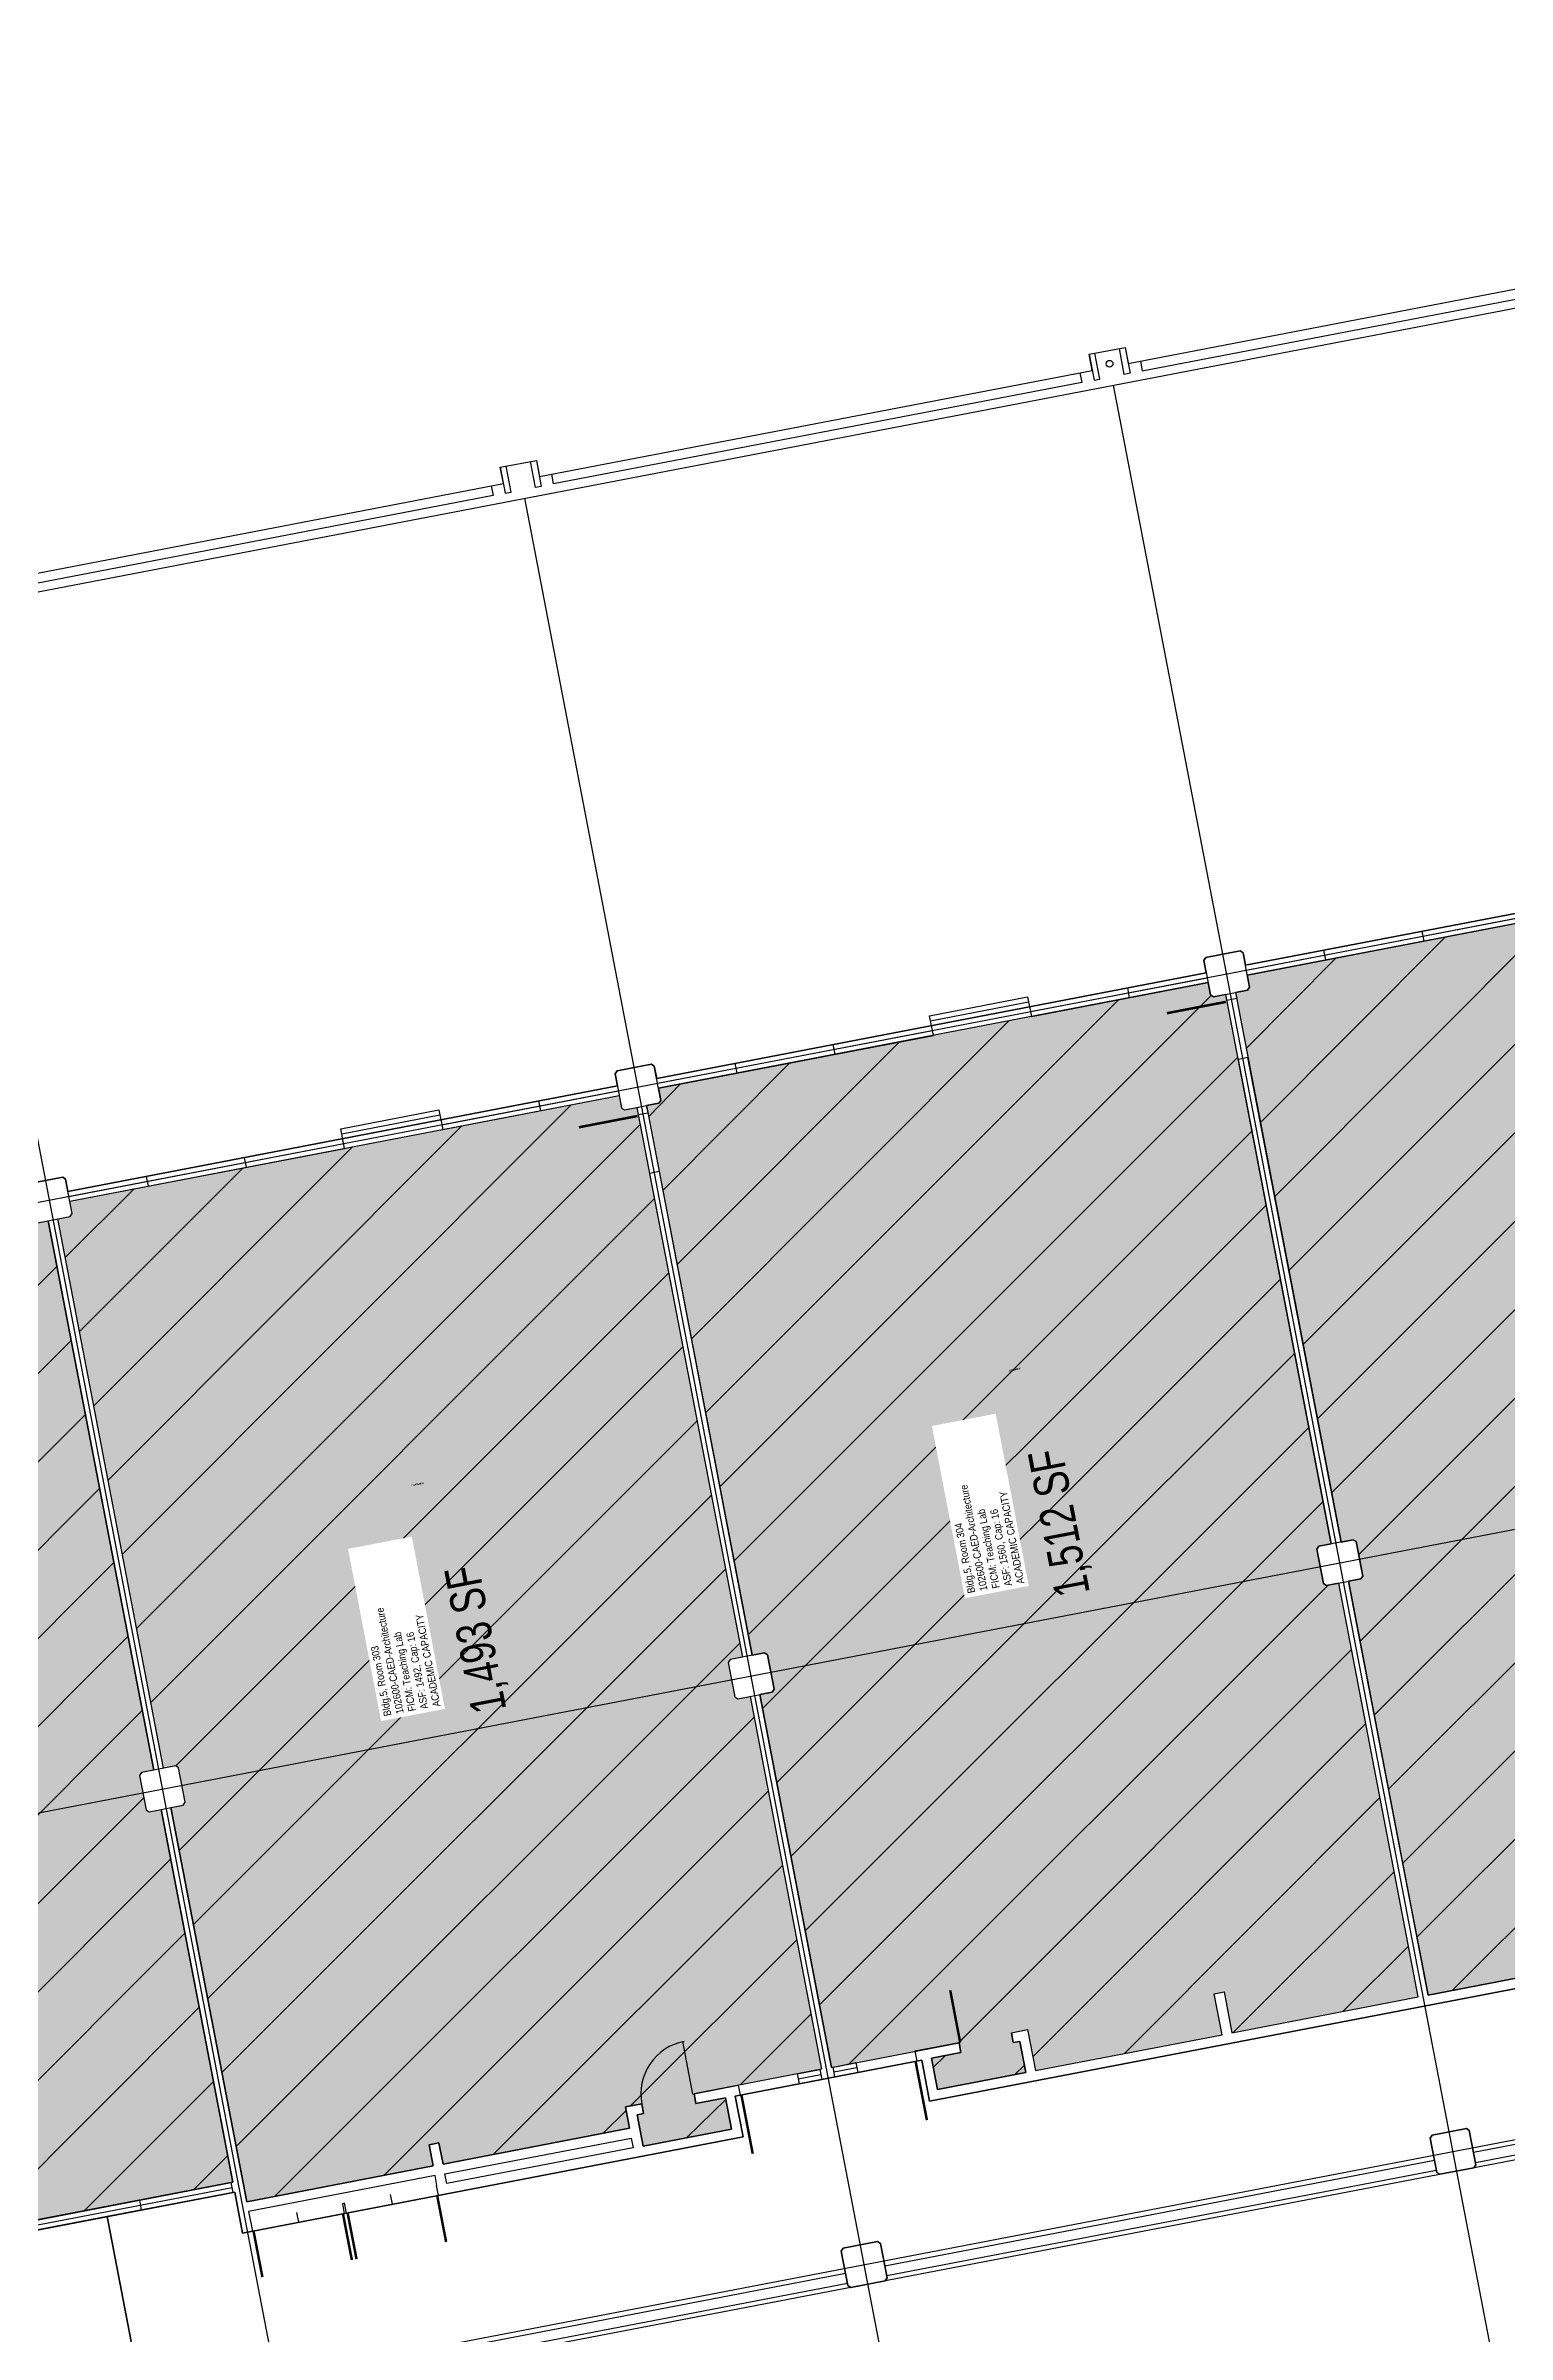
# Model space of a CAD drawing. Header units: inches. Extents: x 69199011 to 69202885, y 27673835 to 27677097.
# Drawn here: x 69200514 to 69201391, y 27675723 to 27677097 of the extents above; entities that cross this region are included whole.
import ezdxf
from ezdxf.enums import TextEntityAlignment as Align

# ---------------------------------------------------------------- set-up
doc = ezdxf.new("R2010")
doc.units = ezdxf.units.IN
doc.header["$LTSCALE"] = 10
doc.header["$MEASUREMENT"] = 0
for name, color, linetype in [('A-DOOR', 2, 'CONTINUOUS'), ('A-GLAZ', 1, 'CONTINUOUS'), ('A-GRID', 1, 'CONTINUOUS'), ('A-IDEN-RNUM', 7, 'CONTINUOUS'), ('A-IDEN-SNUM', 4, 'CONTINUOUS'), ('A-IDEN-VNUM', 4, 'CONTINUOUS'), ('A-ROOF', 2, 'CONTINUOUS'), ('A-WALL', 5, 'CONTINUOUS'), ('AREA-ASSIGN', 7, 'CONTINUOUS'), ('AREA-GROSS', 1, 'CONTINUOUS'), ('AREA-OUTSIDE', 3, 'CONTINUOUS'), ('AREA-TEXT', 3, 'CONTINUOUS'), ('Rooms-Capacity', 4, 'CONTINUOUS'), ('Rooms-Category-Color', 7, 'CONTINUOUS'), ('Rooms-College-Color', 7, 'CONTINUOUS'), ('Rooms-Department-Color', 7, 'CONTINUOUS'), ('Rooms-Division-Color', 7, 'CONTINUOUS'), ('Rooms-Information', 7, 'CONTINUOUS')]:
    doc.layers.add(name, color=color, linetype=linetype)
doc.styles.add('CP_AREA', font='arial.ttf', dxfattribs={"height": 15})
doc.styles.add('CP_ROOMSNUMBER', font='arial.ttf', dxfattribs={"height": 1})
doc.styles.add('CP_ROOMVNUMBER', font='arial.ttf', dxfattribs={"width": 0.85, "height": 0.075})
pattern_1 = [(45, (0, 0), (-26.516504294, 26.516504294), [])]

msp = doc.modelspace()

# ---------------------------------------------------------------- hatches: boundary and pattern name
at = {"layer": 'Rooms-Capacity'}
h = msp.add_hatch(dxfattribs=at)
h.set_pattern_fill('ANSI31', color=256, scale=300, style=0)
h.set_pattern_definition(pattern_1)
h.paths.add_polyline_path([(69201343.8, 27675926.9), (69201455.8, 27675948.4), (69201451.1, 27675973), (69201457, 27675974.1), (69201461.7, 27675949.5), (69201573.6, 27675971.1), (69201568.9, 27675995.6), (69201576.7, 27675997.1), (69201577.8, 27675991.2), (69201575.9, 27675990.8), (69201579.5, 27675972.2), (69201632.6, 27675982.4), (69201629, 27676001), (69201609.3, 27675997.2), (69201608.1, 27676003.1), (69201635.7, 27676008.4), (69201692.7, 27676019.4), (69201649.6, 27676243.3), (69201636.4, 27676240.7), (69201634.6, 27676241.9), (69201630.7, 27676262.5), (69201631.9, 27676264.3), (69201645.1, 27676266.9), (69201581.7, 27676596.8), (69201568.5, 27676594.3), (69201566.7, 27676595.5), (69201565.3, 27676602.8), (69201235.3, 27676539.4), (69201236.7, 27676532.1), (69201235.5, 27676530.3), (69201228.2, 27676528.9), (69201291.6, 27676198.9), (69201298.9, 27676200.3), (69201300.7, 27676199.2), (69201304.7, 27676178.5), (69201303.5, 27676176.8), (69201296.1, 27676175.4), (69201332.9, 27675983.6)])
h = msp.add_hatch(dxfattribs=at)
h.set_pattern_fill('ANSI31', color=256, scale=300, style=0)
h.set_pattern_definition(pattern_1)
h.paths.add_polyline_path([(69200985.6, 27675883.5), (69201062.2, 27675898.2), (69201063.3, 27675892.4), (69201045.6, 27675889), (69201049.2, 27675870.3), (69201102.3, 27675880.5), (69201098.7, 27675899.1), (69201094.7, 27675898.4), (69201093.6, 27675904.3), (69201103.4, 27675906.2), (69201108.2, 27675881.6), (69201220.1, 27675903.1), (69201215.4, 27675927.7), (69201221.3, 27675928.8), (69201226, 27675904.3), (69201337.9, 27675925.8), (69201320.2, 27676017.9), (69201290.2, 27676174.2), (69201282.8, 27676172.8), (69201281.1, 27676174), (69201277.1, 27676194.6), (69201278.3, 27676196.4), (69201285.7, 27676197.8), (69201222.3, 27676527.8), (69201214.9, 27676526.3), (69201213.2, 27676527.5), (69201211.8, 27676534.9), (69200881.8, 27676471.5), (69200883.2, 27676464.1), (69200882, 27676462.4), (69200874.6, 27676461), (69200938, 27676131), (69200945.4, 27676132.4), (69200947.2, 27676131.2), (69200951.1, 27676110.6), (69200949.9, 27676108.9), (69200942.6, 27676107.4), (69200979.4, 27675915.7)])
h = msp.add_hatch(dxfattribs=at)
h.set_pattern_fill('ANSI31', color=256, scale=300, style=0)
h.set_pattern_definition(pattern_1)
h.paths.add_polyline_path([(69200634.5, 27675802.8), (69200589, 27676039.5), (69200596.4, 27676040.9), (69200597.6, 27676042.7), (69200593.6, 27676063.3), (69200591.9, 27676064.5), (69200584.5, 27676063.1), (69200521.1, 27676393), (69200528.5, 27676394.5), (69200529.7, 27676396.2), (69200528.3, 27676403.6), (69200858.2, 27676467), (69200859.6, 27676459.6), (69200861.4, 27676458.4), (69200868.8, 27676459.8), (69200932.2, 27676129.9), (69200924.8, 27676128.5), (69200923.6, 27676126.7), (69200927.6, 27676106.1), (69200929.3, 27676104.9), (69200936.7, 27676106.3), (69200979.7, 27675882.4), (69200903.1, 27675867.7), (69200904.2, 27675861.8), (69200921.9, 27675865.2), (69200925.5, 27675846.5), (69200872.5, 27675836.3), (69200868.9, 27675855), (69200872.8, 27675855.8), (69200871.7, 27675861.6), (69200861.9, 27675859.8), (69200864.3, 27675847), (69200752.4, 27675825.5), (69200749.9, 27675838.2), (69200744, 27675837.1), (69200746.5, 27675824.4)])
h = msp.add_hatch(dxfattribs=at)
h.set_pattern_fill('ANSI31', color=256, scale=300, style=0)
h.set_pattern_definition(pattern_1)
h.paths.add_polyline_path([(69200401.6, 27676379.2), (69200504.7, 27676399.1), (69200506.1, 27676391.7), (69200507.9, 27676390.5), (69200515.2, 27676391.9), (69200578.6, 27676061.9), (69200571.3, 27676060.5), (69200570.1, 27676058.8), (69200574, 27676038.2), (69200575.8, 27676037), (69200583.1, 27676038.4), (69200626.2, 27675814.5), (69200278.5, 27675747.7), (69200235.5, 27675971.6), (69200242.9, 27675973), (69200244.1, 27675974.8), (69200240.1, 27675995.4), (69200238.3, 27675996.6), (69200231, 27675995.2), (69200211.2, 27676098.3), (69200446.9, 27676143.6)])
at = {"layer": 'Rooms-Category-Color', "true_color": 0xe3f498}
for points in [[(69201343.8, 27675926.9), (69201455.8, 27675948.4), (69201451.1, 27675973), (69201457, 27675974.1), (69201461.7, 27675949.5), (69201573.6, 27675971.1), (69201568.9, 27675995.6), (69201576.7, 27675997.1), (69201577.8, 27675991.2), (69201575.9, 27675990.8), (69201579.5, 27675972.2), (69201632.6, 27675982.4), (69201629, 27676001), (69201609.3, 27675997.2), (69201608.1, 27676003.1), (69201635.7, 27676008.4), (69201692.7, 27676019.4), (69201649.6, 27676243.3), (69201636.4, 27676240.7), (69201634.6, 27676241.9), (69201630.7, 27676262.5), (69201631.9, 27676264.3), (69201645.1, 27676266.9), (69201581.7, 27676596.8), (69201568.5, 27676594.3), (69201566.7, 27676595.5), (69201565.3, 27676602.8), (69201235.3, 27676539.4), (69201236.7, 27676532.1), (69201235.5, 27676530.3), (69201228.2, 27676528.9), (69201291.6, 27676198.9), (69201298.9, 27676200.3), (69201300.7, 27676199.2), (69201304.7, 27676178.5), (69201303.5, 27676176.8), (69201296.1, 27676175.4), (69201332.9, 27675983.6)], [(69200985.6, 27675883.5), (69201062.2, 27675898.2), (69201063.3, 27675892.4), (69201045.6, 27675889), (69201049.2, 27675870.3), (69201102.3, 27675880.5), (69201098.7, 27675899.1), (69201094.7, 27675898.4), (69201093.6, 27675904.3), (69201103.4, 27675906.2), (69201108.2, 27675881.6), (69201220.1, 27675903.1), (69201215.4, 27675927.7), (69201221.3, 27675928.8), (69201226, 27675904.3), (69201337.9, 27675925.8), (69201320.2, 27676017.9), (69201290.2, 27676174.2), (69201282.8, 27676172.8), (69201281.1, 27676174), (69201277.1, 27676194.6), (69201278.3, 27676196.4), (69201285.7, 27676197.8), (69201222.3, 27676527.8), (69201214.9, 27676526.3), (69201213.2, 27676527.5), (69201211.8, 27676534.9), (69200881.8, 27676471.5), (69200883.2, 27676464.1), (69200882, 27676462.4), (69200874.6, 27676461), (69200938, 27676131), (69200945.4, 27676132.4), (69200947.2, 27676131.2), (69200951.1, 27676110.6), (69200949.9, 27676108.9), (69200942.6, 27676107.4), (69200979.4, 27675915.7)], [(69200634.5, 27675802.8), (69200589, 27676039.5), (69200596.4, 27676040.9), (69200597.6, 27676042.7), (69200593.6, 27676063.3), (69200591.9, 27676064.5), (69200584.5, 27676063.1), (69200521.1, 27676393), (69200528.5, 27676394.5), (69200529.7, 27676396.2), (69200528.3, 27676403.6), (69200858.2, 27676467), (69200859.6, 27676459.6), (69200861.4, 27676458.4), (69200868.8, 27676459.8), (69200932.2, 27676129.9), (69200924.8, 27676128.5), (69200923.6, 27676126.7), (69200927.6, 27676106.1), (69200929.3, 27676104.9), (69200936.7, 27676106.3), (69200979.7, 27675882.4), (69200903.1, 27675867.7), (69200904.2, 27675861.8), (69200921.9, 27675865.2), (69200925.5, 27675846.5), (69200872.5, 27675836.3), (69200868.9, 27675855), (69200872.8, 27675855.8), (69200871.7, 27675861.6), (69200861.9, 27675859.8), (69200864.3, 27675847), (69200752.4, 27675825.5), (69200749.9, 27675838.2), (69200744, 27675837.1), (69200746.5, 27675824.4)], [(69200401.6, 27676379.2), (69200504.7, 27676399.1), (69200506.1, 27676391.7), (69200507.9, 27676390.5), (69200515.2, 27676391.9), (69200578.6, 27676061.9), (69200571.3, 27676060.5), (69200570.1, 27676058.8), (69200574, 27676038.2), (69200575.8, 27676037), (69200583.1, 27676038.4), (69200626.2, 27675814.5), (69200278.5, 27675747.7), (69200235.5, 27675971.6), (69200242.9, 27675973), (69200244.1, 27675974.8), (69200240.1, 27675995.4), (69200238.3, 27675996.6), (69200231, 27675995.2), (69200211.2, 27676098.3), (69200446.9, 27676143.6)]]:
    msp.add_hatch(color=61, dxfattribs=at).paths.add_polyline_path(points)
at = {"layer": 'Rooms-College-Color', "true_color": 0xe3f498}
for points in [[(69201343.8, 27675926.9), (69201455.8, 27675948.4), (69201451.1, 27675973), (69201457, 27675974.1), (69201461.7, 27675949.5), (69201573.6, 27675971.1), (69201568.9, 27675995.6), (69201576.7, 27675997.1), (69201577.8, 27675991.2), (69201575.9, 27675990.8), (69201579.5, 27675972.2), (69201632.6, 27675982.4), (69201629, 27676001), (69201609.3, 27675997.2), (69201608.1, 27676003.1), (69201635.7, 27676008.4), (69201692.7, 27676019.4), (69201649.6, 27676243.3), (69201636.4, 27676240.7), (69201634.6, 27676241.9), (69201630.7, 27676262.5), (69201631.9, 27676264.3), (69201645.1, 27676266.9), (69201581.7, 27676596.8), (69201568.5, 27676594.3), (69201566.7, 27676595.5), (69201565.3, 27676602.8), (69201235.3, 27676539.4), (69201236.7, 27676532.1), (69201235.5, 27676530.3), (69201228.2, 27676528.9), (69201291.6, 27676198.9), (69201298.9, 27676200.3), (69201300.7, 27676199.2), (69201304.7, 27676178.5), (69201303.5, 27676176.8), (69201296.1, 27676175.4), (69201332.9, 27675983.6)], [(69200985.6, 27675883.5), (69201062.2, 27675898.2), (69201063.3, 27675892.4), (69201045.6, 27675889), (69201049.2, 27675870.3), (69201102.3, 27675880.5), (69201098.7, 27675899.1), (69201094.7, 27675898.4), (69201093.6, 27675904.3), (69201103.4, 27675906.2), (69201108.2, 27675881.6), (69201220.1, 27675903.1), (69201215.4, 27675927.7), (69201221.3, 27675928.8), (69201226, 27675904.3), (69201337.9, 27675925.8), (69201320.2, 27676017.9), (69201290.2, 27676174.2), (69201282.8, 27676172.8), (69201281.1, 27676174), (69201277.1, 27676194.6), (69201278.3, 27676196.4), (69201285.7, 27676197.8), (69201222.3, 27676527.8), (69201214.9, 27676526.3), (69201213.2, 27676527.5), (69201211.8, 27676534.9), (69200881.8, 27676471.5), (69200883.2, 27676464.1), (69200882, 27676462.4), (69200874.6, 27676461), (69200938, 27676131), (69200945.4, 27676132.4), (69200947.2, 27676131.2), (69200951.1, 27676110.6), (69200949.9, 27676108.9), (69200942.6, 27676107.4), (69200979.4, 27675915.7)], [(69200634.5, 27675802.8), (69200589, 27676039.5), (69200596.4, 27676040.9), (69200597.6, 27676042.7), (69200593.6, 27676063.3), (69200591.9, 27676064.5), (69200584.5, 27676063.1), (69200521.1, 27676393), (69200528.5, 27676394.5), (69200529.7, 27676396.2), (69200528.3, 27676403.6), (69200858.2, 27676467), (69200859.6, 27676459.6), (69200861.4, 27676458.4), (69200868.8, 27676459.8), (69200932.2, 27676129.9), (69200924.8, 27676128.5), (69200923.6, 27676126.7), (69200927.6, 27676106.1), (69200929.3, 27676104.9), (69200936.7, 27676106.3), (69200979.7, 27675882.4), (69200903.1, 27675867.7), (69200904.2, 27675861.8), (69200921.9, 27675865.2), (69200925.5, 27675846.5), (69200872.5, 27675836.3), (69200868.9, 27675855), (69200872.8, 27675855.8), (69200871.7, 27675861.6), (69200861.9, 27675859.8), (69200864.3, 27675847), (69200752.4, 27675825.5), (69200749.9, 27675838.2), (69200744, 27675837.1), (69200746.5, 27675824.4)], [(69200401.6, 27676379.2), (69200504.7, 27676399.1), (69200506.1, 27676391.7), (69200507.9, 27676390.5), (69200515.2, 27676391.9), (69200578.6, 27676061.9), (69200571.3, 27676060.5), (69200570.1, 27676058.8), (69200574, 27676038.2), (69200575.8, 27676037), (69200583.1, 27676038.4), (69200626.2, 27675814.5), (69200278.5, 27675747.7), (69200235.5, 27675971.6), (69200242.9, 27675973), (69200244.1, 27675974.8), (69200240.1, 27675995.4), (69200238.3, 27675996.6), (69200231, 27675995.2), (69200211.2, 27676098.3), (69200446.9, 27676143.6)]]:
    msp.add_hatch(color=61, dxfattribs=at).paths.add_polyline_path(points)
at = {"layer": 'Rooms-Department-Color', "true_color": 0xe3f498}
for points in [[(69201343.8, 27675926.9), (69201455.8, 27675948.4), (69201451.1, 27675973), (69201457, 27675974.1), (69201461.7, 27675949.5), (69201573.6, 27675971.1), (69201568.9, 27675995.6), (69201576.7, 27675997.1), (69201577.8, 27675991.2), (69201575.9, 27675990.8), (69201579.5, 27675972.2), (69201632.6, 27675982.4), (69201629, 27676001), (69201609.3, 27675997.2), (69201608.1, 27676003.1), (69201635.7, 27676008.4), (69201692.7, 27676019.4), (69201649.6, 27676243.3), (69201636.4, 27676240.7), (69201634.6, 27676241.9), (69201630.7, 27676262.5), (69201631.9, 27676264.3), (69201645.1, 27676266.9), (69201581.7, 27676596.8), (69201568.5, 27676594.3), (69201566.7, 27676595.5), (69201565.3, 27676602.8), (69201235.3, 27676539.4), (69201236.7, 27676532.1), (69201235.5, 27676530.3), (69201228.2, 27676528.9), (69201291.6, 27676198.9), (69201298.9, 27676200.3), (69201300.7, 27676199.2), (69201304.7, 27676178.5), (69201303.5, 27676176.8), (69201296.1, 27676175.4), (69201332.9, 27675983.6)], [(69200985.6, 27675883.5), (69201062.2, 27675898.2), (69201063.3, 27675892.4), (69201045.6, 27675889), (69201049.2, 27675870.3), (69201102.3, 27675880.5), (69201098.7, 27675899.1), (69201094.7, 27675898.4), (69201093.6, 27675904.3), (69201103.4, 27675906.2), (69201108.2, 27675881.6), (69201220.1, 27675903.1), (69201215.4, 27675927.7), (69201221.3, 27675928.8), (69201226, 27675904.3), (69201337.9, 27675925.8), (69201320.2, 27676017.9), (69201290.2, 27676174.2), (69201282.8, 27676172.8), (69201281.1, 27676174), (69201277.1, 27676194.6), (69201278.3, 27676196.4), (69201285.7, 27676197.8), (69201222.3, 27676527.8), (69201214.9, 27676526.3), (69201213.2, 27676527.5), (69201211.8, 27676534.9), (69200881.8, 27676471.5), (69200883.2, 27676464.1), (69200882, 27676462.4), (69200874.6, 27676461), (69200938, 27676131), (69200945.4, 27676132.4), (69200947.2, 27676131.2), (69200951.1, 27676110.6), (69200949.9, 27676108.9), (69200942.6, 27676107.4), (69200979.4, 27675915.7)], [(69200634.5, 27675802.8), (69200589, 27676039.5), (69200596.4, 27676040.9), (69200597.6, 27676042.7), (69200593.6, 27676063.3), (69200591.9, 27676064.5), (69200584.5, 27676063.1), (69200521.1, 27676393), (69200528.5, 27676394.5), (69200529.7, 27676396.2), (69200528.3, 27676403.6), (69200858.2, 27676467), (69200859.6, 27676459.6), (69200861.4, 27676458.4), (69200868.8, 27676459.8), (69200932.2, 27676129.9), (69200924.8, 27676128.5), (69200923.6, 27676126.7), (69200927.6, 27676106.1), (69200929.3, 27676104.9), (69200936.7, 27676106.3), (69200979.7, 27675882.4), (69200903.1, 27675867.7), (69200904.2, 27675861.8), (69200921.9, 27675865.2), (69200925.5, 27675846.5), (69200872.5, 27675836.3), (69200868.9, 27675855), (69200872.8, 27675855.8), (69200871.7, 27675861.6), (69200861.9, 27675859.8), (69200864.3, 27675847), (69200752.4, 27675825.5), (69200749.9, 27675838.2), (69200744, 27675837.1), (69200746.5, 27675824.4)], [(69200401.6, 27676379.2), (69200504.7, 27676399.1), (69200506.1, 27676391.7), (69200507.9, 27676390.5), (69200515.2, 27676391.9), (69200578.6, 27676061.9), (69200571.3, 27676060.5), (69200570.1, 27676058.8), (69200574, 27676038.2), (69200575.8, 27676037), (69200583.1, 27676038.4), (69200626.2, 27675814.5), (69200278.5, 27675747.7), (69200235.5, 27675971.6), (69200242.9, 27675973), (69200244.1, 27675974.8), (69200240.1, 27675995.4), (69200238.3, 27675996.6), (69200231, 27675995.2), (69200211.2, 27676098.3), (69200446.9, 27676143.6)]]:
    msp.add_hatch(color=61, dxfattribs=at).paths.add_polyline_path(points)
at = {"layer": 'Rooms-Division-Color', "true_color": 0xe3f498}
for points in [[(69201343.8, 27675926.9), (69201455.8, 27675948.4), (69201451.1, 27675973), (69201457, 27675974.1), (69201461.7, 27675949.5), (69201573.6, 27675971.1), (69201568.9, 27675995.6), (69201576.7, 27675997.1), (69201577.8, 27675991.2), (69201575.9, 27675990.8), (69201579.5, 27675972.2), (69201632.6, 27675982.4), (69201629, 27676001), (69201609.3, 27675997.2), (69201608.1, 27676003.1), (69201635.7, 27676008.4), (69201692.7, 27676019.4), (69201649.6, 27676243.3), (69201636.4, 27676240.7), (69201634.6, 27676241.9), (69201630.7, 27676262.5), (69201631.9, 27676264.3), (69201645.1, 27676266.9), (69201581.7, 27676596.8), (69201568.5, 27676594.3), (69201566.7, 27676595.5), (69201565.3, 27676602.8), (69201235.3, 27676539.4), (69201236.7, 27676532.1), (69201235.5, 27676530.3), (69201228.2, 27676528.9), (69201291.6, 27676198.9), (69201298.9, 27676200.3), (69201300.7, 27676199.2), (69201304.7, 27676178.5), (69201303.5, 27676176.8), (69201296.1, 27676175.4), (69201332.9, 27675983.6)], [(69200985.6, 27675883.5), (69201062.2, 27675898.2), (69201063.3, 27675892.4), (69201045.6, 27675889), (69201049.2, 27675870.3), (69201102.3, 27675880.5), (69201098.7, 27675899.1), (69201094.7, 27675898.4), (69201093.6, 27675904.3), (69201103.4, 27675906.2), (69201108.2, 27675881.6), (69201220.1, 27675903.1), (69201215.4, 27675927.7), (69201221.3, 27675928.8), (69201226, 27675904.3), (69201337.9, 27675925.8), (69201320.2, 27676017.9), (69201290.2, 27676174.2), (69201282.8, 27676172.8), (69201281.1, 27676174), (69201277.1, 27676194.6), (69201278.3, 27676196.4), (69201285.7, 27676197.8), (69201222.3, 27676527.8), (69201214.9, 27676526.3), (69201213.2, 27676527.5), (69201211.8, 27676534.9), (69200881.8, 27676471.5), (69200883.2, 27676464.1), (69200882, 27676462.4), (69200874.6, 27676461), (69200938, 27676131), (69200945.4, 27676132.4), (69200947.2, 27676131.2), (69200951.1, 27676110.6), (69200949.9, 27676108.9), (69200942.6, 27676107.4), (69200979.4, 27675915.7)], [(69200634.5, 27675802.8), (69200589, 27676039.5), (69200596.4, 27676040.9), (69200597.6, 27676042.7), (69200593.6, 27676063.3), (69200591.9, 27676064.5), (69200584.5, 27676063.1), (69200521.1, 27676393), (69200528.5, 27676394.5), (69200529.7, 27676396.2), (69200528.3, 27676403.6), (69200858.2, 27676467), (69200859.6, 27676459.6), (69200861.4, 27676458.4), (69200868.8, 27676459.8), (69200932.2, 27676129.9), (69200924.8, 27676128.5), (69200923.6, 27676126.7), (69200927.6, 27676106.1), (69200929.3, 27676104.9), (69200936.7, 27676106.3), (69200979.7, 27675882.4), (69200903.1, 27675867.7), (69200904.2, 27675861.8), (69200921.9, 27675865.2), (69200925.5, 27675846.5), (69200872.5, 27675836.3), (69200868.9, 27675855), (69200872.8, 27675855.8), (69200871.7, 27675861.6), (69200861.9, 27675859.8), (69200864.3, 27675847), (69200752.4, 27675825.5), (69200749.9, 27675838.2), (69200744, 27675837.1), (69200746.5, 27675824.4)], [(69200401.6, 27676379.2), (69200504.7, 27676399.1), (69200506.1, 27676391.7), (69200507.9, 27676390.5), (69200515.2, 27676391.9), (69200578.6, 27676061.9), (69200571.3, 27676060.5), (69200570.1, 27676058.8), (69200574, 27676038.2), (69200575.8, 27676037), (69200583.1, 27676038.4), (69200626.2, 27675814.5), (69200278.5, 27675747.7), (69200235.5, 27675971.6), (69200242.9, 27675973), (69200244.1, 27675974.8), (69200240.1, 27675995.4), (69200238.3, 27675996.6), (69200231, 27675995.2), (69200211.2, 27676098.3), (69200446.9, 27676143.6)]]:
    msp.add_hatch(color=61, dxfattribs=at).paths.add_polyline_path(points)

# ---------------------------------------------------------------- linework, layer by layer
at = {"layer": 'A-DOOR'}
for points, format in [([(69201222.4, 27676523.3, 1.5, 1.5, 0), (69201187, 27676516.5, 0, 0, 0), (69201187.2, 27676515.8, 0, 0, 0.414214), (69201230.5, 27676489, 0, 0, 0.414214)], "xyseb"), ([(69200869.2, 27676454.8, 1.5, 1.5, 0), (69200833.9, 27676448, 0, 0, 0), (69200834, 27676447.3, 0, 0, 0.414214), (69200877.4, 27676420.5, 0, 0, 0.414214)], "xyseb"), ([(69201062.9, 27675898.4, 1.5, 1.5, 0), (69201056.9, 27675929.8, 0, 0, 0), (69201056.2, 27675929.7, 0, 0, -0.414214), (69201093.6, 27675904.3, 0, 0, 0), (69201103.4, 27675906.2, 0, 0, 0), (69201108.2, 27675881.6, 0, 0, 0), (69201220.1, 27675903.1, 0, 0, 0), (69201215.4, 27675927.7, 0, 0, 0), (69201221.3, 27675928.8, 0, 0, 0), (69201226, 27675904.3, 0, 0, 0), (69201337.9, 27675925.8, 0, 0, 0), (69201290.2, 27676174.2, 0, 0, 0)], "xyseb"), ([(69200902.4, 27675867.5), (69200896.3, 27675899), (69200897.1, 27675899.1, 0.414214), (69200871.7, 27675861.6), (69200872.8, 27675855.8), (69200868.9, 27675855), (69200872.5, 27675836.3), (69200925.5, 27675846.5), (69200921.9, 27675865.2), (69200904.2, 27675861.8), (69200903.1, 27675867.7), (69200929.6, 27675872.8), (69200930.7, 27675866.9), (69200927.8, 27675866.3), (69200932.5, 27675841.8), (69200749.6, 27675806.6), (69200748.5, 27675812.5), (69200748.7, 27675812.6), (69200747.6, 27675818.5), (69200635.6, 27675796.9), (69200637.9, 27675785.2), (69200632, 27675784), (69200627.3, 27675808.6), (69200626.3, 27675808.4), (69200470.9, 27675778.5)], "xyb"), ([(69201036.1, 27675887.1, 1.5, 1.5, 0), (69201042.9, 27675851.8, 0, 0, 0), (69201042.1, 27675851.6, 0, 0, -0.414214), (69201001.2, 27675881.9, 0, 0, -0.414214)], "xyseb"), ([(69200931.5, 27675867, 1.5, 1.5, 0), (69200938.3, 27675831.7, 0, 0, 0), (69200939, 27675831.8, 0, 0, 0.414214), (69200965.8, 27675875.1, 0, 0, 0.414214)], "xyseb"), ([(69200692.3, 27675795.4, 1.5, 1.5, 0), (69200697.6, 27675767.9, 0, 0, 0), (69200698.3, 27675768, 0, 0, -0.414214), (69200665.6, 27675790.2, 0, 0, -0.414214)], "xyseb"), ([(69200695.1, 27675795.9, 1.5, 1.5, 0), (69200700.4, 27675768.4, 0, 0, 0), (69200699.6, 27675768.3, 0, 0, 0.414214), (69200721.8, 27675801, 0, 0, 0.414214)], "xyseb"), ([(69200748.9, 27675806.2, 1.5, 1.5, 0), (69200754.2, 27675778.7, 0, 0, 0), (69200755, 27675778.9, 0, 0, -0.414214), (69200722.2, 27675801.1, 0, 0, -0.414214)], "xyseb"), ([(69200638.6, 27675785, 1.5, 1.5, 0), (69200643.9, 27675757.6, 0, 0, 0), (69200643.2, 27675757.4, 0, 0, 0.414214), (69200665.4, 27675790.2, 0, 0, 0.414214)], "xyseb")]:
    msp.add_lwpolyline(points, format=format, dxfattribs=at)
msp.add_lwpolyline([(69200469.8, 27675784.4), (69200625.2, 27675814.3), (69200626.2, 27675814.5), (69200583.1, 27676038.4)], dxfattribs=at)
at = {"layer": 'A-GLAZ'}
for points in [[(69201234.2, 27676545.3), (69201564.2, 27676608.7)], [(69201235.3, 27676539.4), (69201400.3, 27676571.1), (69201398, 27676582.9), (69201457, 27676594.2), (69201459.2, 27676582.4), (69201565.3, 27676602.8)], [(69201234.8, 27676542.4), (69201399.7, 27676574.1)], [(69201341.4, 27676559.8), (69201340.3, 27676565.7)], [(69201282.5, 27676548.5), (69201281.3, 27676554.4)], [(69200880.7, 27676477.4), (69201210.6, 27676540.8)], [(69200881.8, 27676471.5), (69201046.8, 27676503.2), (69201044.5, 27676515), (69201103.4, 27676526.3), (69201105.7, 27676514.5), (69201211.8, 27676534.9)], [(69201105.1, 27676517.5), (69201211.2, 27676537.8)], [(69201164.6, 27676525.8), (69201163.5, 27676531.7)], [(69201045.1, 27676512), (69201104, 27676523.4)], [(69200881.2, 27676474.5), (69201046.2, 27676506.1)], [(69200987.8, 27676491.9), (69200986.7, 27676497.8)], [(69200928.9, 27676480.6), (69200927.8, 27676486.5)], [(69200527.1, 27676409.5), (69200857.1, 27676472.9)], [(69200751.6, 27676449.5), (69200857.7, 27676469.9)], [(69200528.3, 27676403.6), (69200693.2, 27676435.3), (69200691, 27676447.1), (69200749.9, 27676458.4), (69200752.2, 27676446.6), (69200858.2, 27676467)], [(69200811.1, 27676457.9), (69200809.9, 27676463.8)], [(69200691.5, 27676444.1), (69200750.5, 27676455.4)], [(69200527.7, 27676406.5), (69200692.7, 27676438.2)], [(69200634.3, 27676424), (69200633.2, 27676429.9)], [(69200575.4, 27676412.6), (69200574.3, 27676418.5)], [(69200965, 27675879.6), (69200978.7, 27675882.2)], [(69200965.5, 27675876.6), (69200979.3, 27675879.3)], [(69200986.6, 27675883.7), (69201000.3, 27675886.4)], [(69200987.1, 27675880.8), (69201000.9, 27675883.4)], [(69200987.7, 27675877.8), (69201001.5, 27675880.5)], [(69200966.1, 27675873.7), (69200979.8, 27675876.3)], [(69200470.3, 27675781.5), (69200625.7, 27675811.3)], [(69200571.3, 27675797.8), (69200570.2, 27675803.7)]]:
    msp.add_lwpolyline(points, dxfattribs=at)
at = {"layer": 'A-GRID'}
msp.add_lwpolyline([(69202215.7, 27677097.4), (69202725.1, 27674445.9), (69199543.3, 27673834.6), (69199033.8, 27676486.1)], close=True, dxfattribs=at)
for points in [[(69201664.5, 27674242.1), (69201155, 27676893.6)], [(69201310.9, 27674174.2), (69200801.5, 27676825.7)], [(69200957.4, 27674106.3), (69200448, 27676757.8)], [(69199101.8, 27676132.6), (69202283.6, 27676743.9)], [(69199169.7, 27675779), (69202351.5, 27676390.3)], [(69199237.6, 27675425.5), (69202419.4, 27676036.8)]]:
    msp.add_lwpolyline(points, dxfattribs=at)
at = {"layer": 'A-ROOF'}
for points in [[(69199749.6, 27676635), (69200081.5, 27676698.7), (69200079.7, 27676708.4), (69200101.3, 27676712.6), (69200103.1, 27676702.9), (69200435.1, 27676766.7), (69200433.2, 27676776.3), (69200454.8, 27676780.5), (69200456.7, 27676770.8), (69200788.6, 27676834.6), (69200786.7, 27676844.3), (69200808.4, 27676848.4), (69200810.2, 27676838.7), (69201142.1, 27676902.5), (69201140.3, 27676912.2), (69201161.9, 27676916.3), (69201163.8, 27676906.7), (69201495.7, 27676970.4)], [(69201171.1, 27676908.1), (69201172.2, 27676902.2), (69201489.4, 27676963.1), (69201488.3, 27676969)], [(69201140.3, 27676912.2), (69201143.3, 27676896.6), (69201146.7, 27676897.3), (69201143.7, 27676912.9)], [(69201161.9, 27676916.3), (69201164.9, 27676900.8), (69201161.4, 27676900.1), (69201158.5, 27676915.7)], [(69201134.8, 27676901.1), (69201135.9, 27676895.2), (69200818.7, 27676834.3), (69200817.6, 27676840.1)], [(69200786.7, 27676844.3), (69200789.7, 27676828.7), (69200793.2, 27676829.4), (69200790.2, 27676844.9)], [(69200808.4, 27676848.4), (69200811.3, 27676832.8), (69200807.9, 27676832.2), (69200804.9, 27676847.8)], [(69200781.2, 27676833.2), (69200782.4, 27676827.3), (69200465.2, 27676766.3), (69200464, 27676772.2)], [(69201564.2, 27676608.7), (69201234.2, 27676545.3), (69201232.8, 27676552.7), (69201231, 27676553.9), (69201210.4, 27676549.9), (69201209.2, 27676548.2), (69201210.6, 27676540.8), (69200880.7, 27676477.4), (69200879.2, 27676484.8), (69200877.5, 27676486), (69200856.9, 27676482), (69200855.7, 27676480.2), (69200857.1, 27676472.9), (69200527.1, 27676409.5), (69200525.7, 27676416.8), (69200524, 27676418), (69200503.3, 27676414.1)]]:
    msp.add_lwpolyline(points, dxfattribs=at)
msp.add_circle((69201152.6, 27676906.5), 2, dxfattribs=at)
at = {"layer": 'A-WALL'}
for points in [[(69201210.4, 27676549.9), (69201209.2, 27676548.2), (69201213.2, 27676527.5), (69201214.9, 27676526.3), (69201235.5, 27676530.3), (69201236.7, 27676532.1), (69201232.8, 27676552.7), (69201231, 27676553.9)], [(69200856.9, 27676482), (69200855.7, 27676480.2), (69200859.6, 27676459.6), (69200861.4, 27676458.4), (69200882, 27676462.4), (69200883.2, 27676464.1), (69200879.2, 27676484.8), (69200877.5, 27676486)], [(69200503.3, 27676414.1), (69200502.1, 27676412.3), (69200506.1, 27676391.7), (69200507.9, 27676390.5), (69200528.5, 27676394.5), (69200529.7, 27676396.2), (69200525.7, 27676416.8), (69200524, 27676418)], [(69201278.3, 27676196.4), (69201277.1, 27676194.6), (69201281.1, 27676174), (69201282.8, 27676172.8), (69201303.5, 27676176.8), (69201304.7, 27676178.5), (69201300.7, 27676199.2), (69201298.9, 27676200.3)], [(69200924.8, 27676128.5), (69200923.6, 27676126.7), (69200927.6, 27676106.1), (69200929.3, 27676104.9), (69200949.9, 27676108.9), (69200951.1, 27676110.6), (69200947.2, 27676131.2), (69200945.4, 27676132.4)], [(69200571.3, 27676060.5), (69200570.1, 27676058.8), (69200574, 27676038.2), (69200575.8, 27676037), (69200596.4, 27676040.9), (69200597.6, 27676042.7), (69200593.6, 27676063.3), (69200591.9, 27676064.5)], [(69200865.4, 27675841.1), (69200866.6, 27675835.2), (69200754.6, 27675813.7), (69200753.5, 27675819.6)], [(69201349, 27675820.5), (69201350.8, 27675819.3), (69201349, 27675820.5), (69201345.1, 27675841.1), (69201346.2, 27675842.8), (69201345.1, 27675841.1)], [(69201346.2, 27675842.8), (69201366.9, 27675846.8)], [(69201368.6, 27675845.6), (69201372.6, 27675825), (69201371.4, 27675823.2), (69201372.6, 27675825), (69201368.6, 27675845.6), (69201366.9, 27675846.8)], [(69201371.4, 27675823.2), (69201350.8, 27675819.3)], [(69200693.2, 27675801.9), (69200691.9, 27675801.6), (69200693, 27675795.8), (69200694.3, 27675796)], [(69200995.5, 27675752.5), (69200997.2, 27675751.4), (69200995.5, 27675752.5), (69200991.5, 27675773.2), (69200992.7, 27675774.9), (69200991.5, 27675773.2)], [(69200992.7, 27675774.9), (69201013.3, 27675778.9)], [(69201015.1, 27675777.7), (69201019, 27675757.1), (69201017.9, 27675755.3), (69201019, 27675757.1), (69201015.1, 27675777.7), (69201013.3, 27675778.9)], [(69201017.9, 27675755.3), (69200997.2, 27675751.4)]]:
    msp.add_lwpolyline(points, close=True, dxfattribs=at)
for points in [[(69201228.2, 27676528.9), (69201228.9, 27676525.3), (69201223, 27676524.2), (69201222.3, 27676527.8)], [(69201291.6, 27676198.9), (69201235.7, 27676490), (69201229.8, 27676488.8), (69201285.7, 27676197.8)], [(69200868.8, 27676459.8), (69200869.6, 27676455.6), (69200875.5, 27676456.7), (69200874.6, 27676461)], [(69200938, 27676131), (69200882.3, 27676421.4), (69200876.4, 27676420.3), (69200932.2, 27676129.9)], [(69200578.6, 27676061.9), (69200515.2, 27676391.9)], [(69200584.5, 27676063.1), (69200521.1, 27676393)], [(69201455.8, 27675948.4), (69201343.8, 27675926.9), (69201296.1, 27676175.4)], [(69200936.7, 27676106.3), (69200979.7, 27675882.4), (69200978.7, 27675882.2), (69200979.8, 27675876.3), (69200987.7, 27675877.8), (69200986.6, 27675883.7), (69200985.6, 27675883.5), (69200942.6, 27676107.4)], [(69200589, 27676039.5), (69200634.5, 27675802.8), (69200746.5, 27675824.4), (69200744, 27675837.1), (69200749.9, 27675838.2), (69200752.4, 27675825.5), (69200864.3, 27675847), (69200861.9, 27675859.8), (69200871.7, 27675861.6)], [(69201093.6, 27675904.3), (69201094.7, 27675898.4), (69201098.7, 27675899.1), (69201102.3, 27675880.5), (69201049.2, 27675870.3), (69201045.6, 27675889), (69201063.3, 27675892.4), (69201062.2, 27675898.2), (69201035.7, 27675893.2), (69201036.8, 27675887.3), (69201039.8, 27675887.8), (69201044.5, 27675863.3), (69201639.6, 27675977.6)], [(69200965, 27675879.6), (69200966.1, 27675873.7)], [(69201000.3, 27675886.4), (69201001.5, 27675880.5)], [(69201372.3, 27675826.5), (69201596.2, 27675869.5), (69201694.1, 27675359.8), (69201700, 27675360.9), (69201601, 27675876.5), (69201371.2, 27675832.4)], [(69201017.6, 27675764.4), (69201347.6, 27675827.8)], [(69200626.3, 27675808.4), (69200625.2, 27675814.3)], [(69201018.8, 27675758.5), (69201348.7, 27675821.9)], [(69200664.4, 27675796.4), (69200665.5, 27675790.5)], [(69200720.7, 27675807.2), (69200721.8, 27675801.3)], [(69200833.9, 27675353.4), (69200764.3, 27675715.8), (69200994.1, 27675759.9)], [(69200839.8, 27675354.5), (69200771.3, 27675711), (69200995.2, 27675754)]]:
    msp.add_lwpolyline(points, dxfattribs=at)
at = {"layer": 'AREA-ASSIGN'}
msp.add_lwpolyline([(69201565.3, 27676602.8), (69201235.3, 27676539.4), (69201236.7, 27676532.1), (69201235.5, 27676530.3), (69201228.2, 27676528.9), (69201291.6, 27676198.9), (69201298.9, 27676200.3), (69201300.7, 27676199.2), (69201304.7, 27676178.5), (69201303.5, 27676176.8), (69201296.1, 27676175.4), (69201332.9, 27675983.6), (69201343.8, 27675926.9), (69201455.8, 27675948.4)], dxfattribs=at)
for points in [[(69200985.6, 27675883.5), (69201062.2, 27675898.2), (69201063.3, 27675892.4), (69201045.6, 27675889), (69201049.2, 27675870.3), (69201102.3, 27675880.5), (69201098.7, 27675899.1), (69201094.7, 27675898.4), (69201093.6, 27675904.3), (69201103.4, 27675906.2), (69201108.2, 27675881.6), (69201220.1, 27675903.1), (69201215.4, 27675927.7), (69201221.3, 27675928.8), (69201226, 27675904.3), (69201337.9, 27675925.8), (69201320.2, 27676017.9), (69201290.2, 27676174.2), (69201282.8, 27676172.8), (69201281.1, 27676174), (69201277.1, 27676194.6), (69201278.3, 27676196.4), (69201285.7, 27676197.8), (69201222.3, 27676527.8), (69201214.9, 27676526.3), (69201213.2, 27676527.5), (69201211.8, 27676534.9), (69200881.8, 27676471.5), (69200883.2, 27676464.1), (69200882, 27676462.4), (69200874.6, 27676461), (69200938, 27676131), (69200945.4, 27676132.4), (69200947.2, 27676131.2), (69200951.1, 27676110.6), (69200949.9, 27676108.9), (69200942.6, 27676107.4), (69200979.4, 27675915.7)], [(69200634.5, 27675802.8), (69200589, 27676039.5), (69200596.4, 27676040.9), (69200597.6, 27676042.7), (69200593.6, 27676063.3), (69200591.9, 27676064.5), (69200584.5, 27676063.1), (69200521.1, 27676393), (69200528.5, 27676394.5), (69200529.7, 27676396.2), (69200528.3, 27676403.6), (69200858.2, 27676467), (69200859.6, 27676459.6), (69200861.4, 27676458.4), (69200868.8, 27676459.8), (69200932.2, 27676129.9), (69200924.8, 27676128.5), (69200923.6, 27676126.7), (69200927.6, 27676106.1), (69200929.3, 27676104.9), (69200936.7, 27676106.3), (69200979.7, 27675882.4), (69200903.1, 27675867.7), (69200904.2, 27675861.8), (69200921.9, 27675865.2), (69200925.5, 27675846.5), (69200872.5, 27675836.3), (69200868.9, 27675855), (69200872.8, 27675855.8), (69200871.7, 27675861.6), (69200861.9, 27675859.8), (69200864.3, 27675847), (69200752.4, 27675825.5), (69200749.9, 27675838.2), (69200744, 27675837.1), (69200746.5, 27675824.4)], [(69200401.6, 27676379.2), (69200504.7, 27676399.1), (69200506.1, 27676391.7), (69200507.9, 27676390.5), (69200515.2, 27676391.9), (69200578.6, 27676061.9), (69200571.3, 27676060.5), (69200570.1, 27676058.8), (69200574, 27676038.2), (69200575.8, 27676037), (69200583.1, 27676038.4), (69200626.2, 27675814.5), (69200278.5, 27675747.7), (69200235.5, 27675971.6), (69200242.9, 27675973), (69200244.1, 27675974.8), (69200240.1, 27675995.4), (69200238.3, 27675996.6), (69200231, 27675995.2), (69200211.2, 27676098.3), (69200446.9, 27676143.6)]]:
    msp.add_lwpolyline(points, close=True, dxfattribs=at)
at = {"layer": 'AREA-GROSS'}
for points in [[(69200503.3, 27676414.1), (69200524, 27676418), (69200525.7, 27676416.8), (69200527.1, 27676409.5), (69200857.1, 27676472.9), (69200855.7, 27676480.2), (69200856.9, 27676482), (69200877.5, 27676486), (69200879.2, 27676484.8), (69200880.7, 27676477.4), (69201210.6, 27676540.8), (69201209.2, 27676548.2), (69201210.4, 27676549.9), (69201231, 27676553.9), (69201232.8, 27676552.7), (69201234.2, 27676545.3), (69201564.2, 27676608.7)], [(69201639.6, 27675977.6), (69201044.5, 27675863.3), (69201039.8, 27675887.8), (69200927.8, 27675866.3), (69200932.5, 27675841.8), (69200632, 27675784), (69200627.3, 27675808.6), (69200550.7, 27675793.9), (69200606.2, 27675505.1), (69200642.4, 27675316.6), (69200733.7, 27675334.1), (69200733.7, 27675334.1), (69201063.7, 27675397.5), (69201131.6, 27675044), (69201488.1, 27675112.5)], [(69200606.2, 27675505.1), (69200550.7, 27675793.9), (69200550.7, 27675793.9), (69200220.7, 27675730.5), (69200225.4, 27675705.9)]]:
    msp.add_lwpolyline(points, dxfattribs=at)
at = {"layer": 'AREA-OUTSIDE'}
for points in [[(69200225.4, 27675705.9), (69200220.7, 27675730.5), (69200627.3, 27675808.6), (69200632, 27675784), (69200932.5, 27675841.8), (69200927.8, 27675866.3), (69201039.8, 27675887.8), (69201044.5, 27675863.3), (69201639.6, 27675977.6)], [(69201596.8, 27675866.5), (69200771.9, 27675708.1)]]:
    msp.add_lwpolyline(points, dxfattribs=at)

# ---------------------------------------------------------------- texts
at = {"layer": 'A-IDEN-RNUM', "style": 'CP_ROOMSNUMBER', "width": 0.85}
for s, p in [('0304-00', (69201095.6, 27676302.5)), ('0303-00', (69200737.2, 27676233.7))]:
    msp.add_text(s, height=1, rotation=10.8755, dxfattribs=at).set_placement(p, align=Align.MIDDLE)
at = {"layer": 'A-IDEN-SNUM', "style": 'CP_ROOMSNUMBER', "width": 0.85}
for s, p in [('0050030400', (69201095.6, 27676302.5)), ('0050030300', (69200737.2, 27676233.7))]:
    msp.add_text(s, height=1, rotation=10.8755, dxfattribs=at).set_placement(p, align=Align.MIDDLE)
at = {"layer": 'A-IDEN-VNUM', "style": 'CP_ROOMVNUMBER', "width": 0.85}
for s, p in [('304', (69201080.4, 27676202.1)), ('303', (69200729.8, 27676128.3))]:
    msp.add_text(s, height=31.5, rotation=100.88, dxfattribs=at).set_placement(p, align=Align.MIDDLE)
at = {"layer": 'AREA-TEXT', "style": 'CP_AREA', "width": 0.75}
for s, p in [('1,512 SF', (69201122.1, 27676210.4)), ('1,493 SF', (69200771.7, 27676140.4))]:
    msp.add_text(s, height=21, rotation=100.8755, dxfattribs=at).set_placement(p, align=Align.MIDDLE_CENTER)

# ---------------------------------------------------------------- next in the draw order: texts
at = {"layer": 'Rooms-Information', "char_height": 4.5, "width": 100.8, "attachment_point": 7, "rotation": 100.88, "style": 'CP_ROOMVNUMBER', "bg_fill": 3, "box_fill_scale": 1.5, "bg_fill_color": 256, "bg_fill_true_color": 13158600, "bg_fill_transparency": 0}
for s, insert in [('Bldg.5, Room 304^M^J102600-CAED-Architecture^M^JFICM: Teaching Lab^M^JASF: 1560, Cap: 16^M^JACADEMIC CAPACITY', (69201101.5, 27676174.4)), ('Bldg.5, Room 303^M^J102600-CAED-Architecture^M^JFICM: Teaching Lab^M^JASF: 1492, Cap: 16^M^JACADEMIC CAPACITY', (69200750.9, 27676100.6))]:
    msp.add_mtext(s, dxfattribs=dict(at, insert=insert))

doc.saveas('drawing.dxf')
